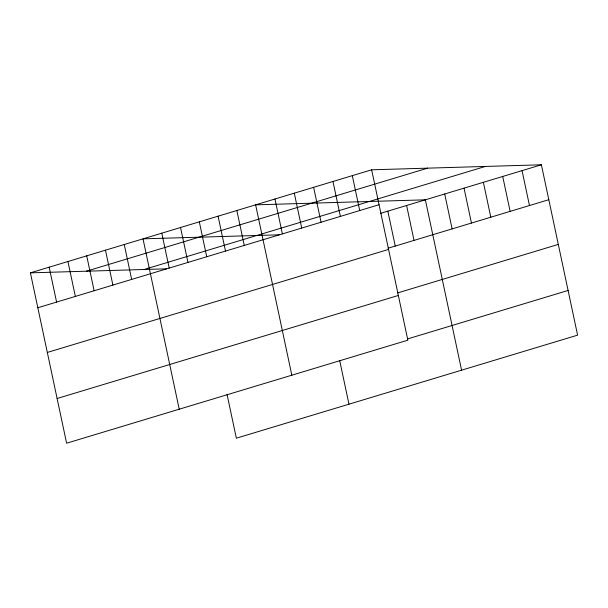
<?xml version="1.0" encoding="UTF-8"?>
<svg xmlns="http://www.w3.org/2000/svg" width="608" height="608" viewBox="0 0 608 608"><rect width="100%" height="100%" fill="white"/><g stroke="black" fill="none" stroke-linecap="round" stroke-linejoin="round"><path stroke-width="0.91" d="M371.64 169.807L407.854 340.168L66.614 443.209L30.4 272.848L371.64 169.807L541.386 164.791L577.6 335.152L236.36 438.193L227.042 394.387M86.42 271.191L427.66 168.15M144.126 269.488L485.374 166.448M37.818 307.754L379.065 204.714M380.676 213.317L541.386 164.791M388.102 248.224L548.811 199.698M47.318 352.45L388.565 249.417M397.602 292.927L558.311 244.401M57.106 398.506L398.354 295.465M407.39 338.983L568.1 290.457M279.148 234.825L143.009 238.845L179.223 409.207M30.4 272.848L166.539 268.827M522.052 170.635L529.469 205.542M502.717 176.472L510.135 211.379M483.375 182.309L490.8 217.216M464.041 188.146L471.458 223.052M444.706 193.99L452.124 228.897M461.578 370.188L425.364 199.827L255.618 204.843L291.832 375.204M406.6 205.496L414.018 240.396M387.828 211.158L395.246 246.065M352.306 175.644L359.723 210.55M332.971 181.488L340.389 216.395M313.629 187.325L321.054 222.232M339.659 360.384L348.969 404.191M294.295 193.162L301.712 228.068M274.96 198.998L282.378 233.905M236.854 210.505L244.272 245.412M218.082 216.174L225.5 251.081M199.318 221.844L206.735 256.751M180.546 227.506L187.963 262.413M161.781 233.176L169.199 268.082M124.245 244.507L131.662 279.414M105.473 250.177L112.89 285.084M86.708 255.846L94.126 290.753M67.936 261.508L75.354 296.415M49.172 267.178L56.59 302.085"/></g></svg>
